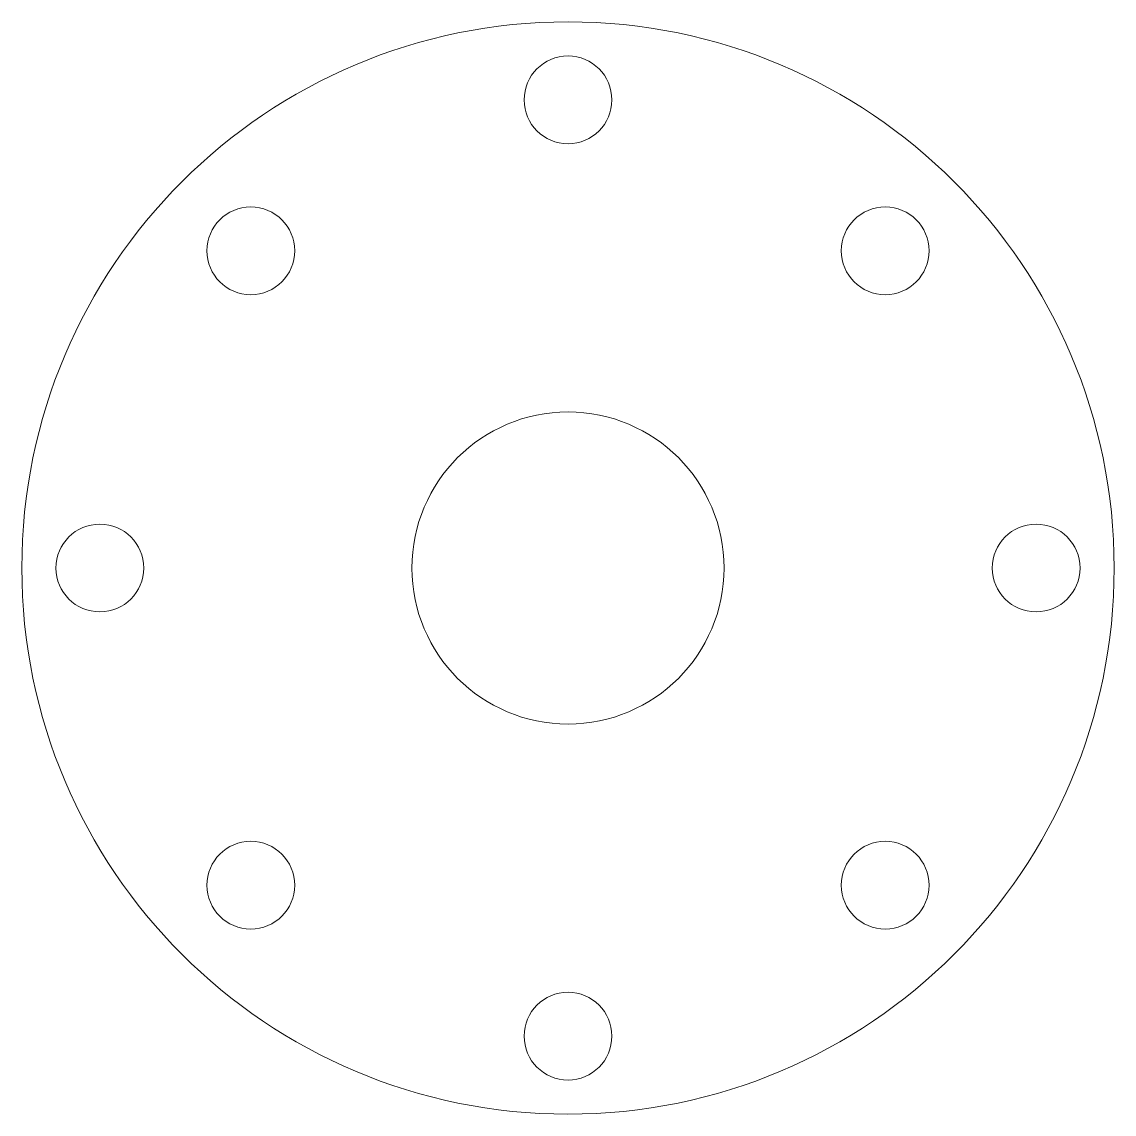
# Model space of a CAD drawing. Header units: millimetres. Extents: x -28 to 28, y -28 to 28.
import ezdxf

# ---------------------------------------------------------------- set-up
doc = ezdxf.new("R2010")
doc.units = ezdxf.units.MM

msp = doc.modelspace()

# ---------------------------------------------------------------- linework, layer by layer
at = {"color": 7, "linetype": 'Continuous', "lineweight": 15}
for centre, radius in [((0, 0), 28), ((0, 24), 2.25), ((-16.263, 16.263), 2.25), ((16.263, 16.263), 2.25), ((0, 0), 8), ((-24, 0), 2.25), ((24, 0), 2.25), ((-16.263, -16.263), 2.25), ((16.263, -16.263), 2.25), ((0, -24), 2.25)]:
    msp.add_circle(centre, radius, dxfattribs=at)

doc.saveas('drawing.dxf')
